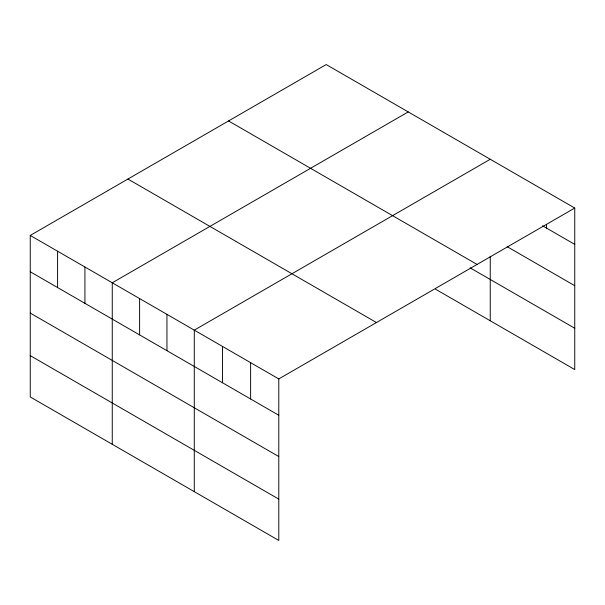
<?xml version="1.0" encoding="UTF-8"?>
<svg xmlns="http://www.w3.org/2000/svg" width="605" height="605" viewBox="0 0 605 605"><rect width="100%" height="100%" fill="white"/><g stroke="black" fill="none" stroke-linecap="round" stroke-linejoin="round"><path stroke-width="0.91" d="M30.25 235.436L278.792 378.927L278.792 540.439L30.25 396.948L30.25 235.436L326.208 64.561L574.75 208.052L574.75 369.564L435.57 289.213M408.231 111.917L112.265 282.785L112.265 444.297M490.247 159.266L194.288 330.141L194.288 491.653M278.792 378.927L574.75 208.052M542.556 225.801L574.75 244.382M507.149 246.666L574.75 285.696M228.546 120.947L477.08 264.445M470.145 267.864L574.75 328.258M127.92 179.05L376.454 322.541M30.25 271.766L278.792 415.257M30.25 313.072L278.792 456.563M30.25 355.634L278.792 499.125M546.58 224.395L546.58 228.123M490.247 256.338L490.247 320.779M250.621 362.667L250.621 398.998M222.451 346.4L222.451 382.731M166.95 314.358L166.95 350.688M139.604 298.567L139.604 334.898M84.927 267.002L84.927 303.332M57.588 251.219L57.588 287.549"/></g></svg>
